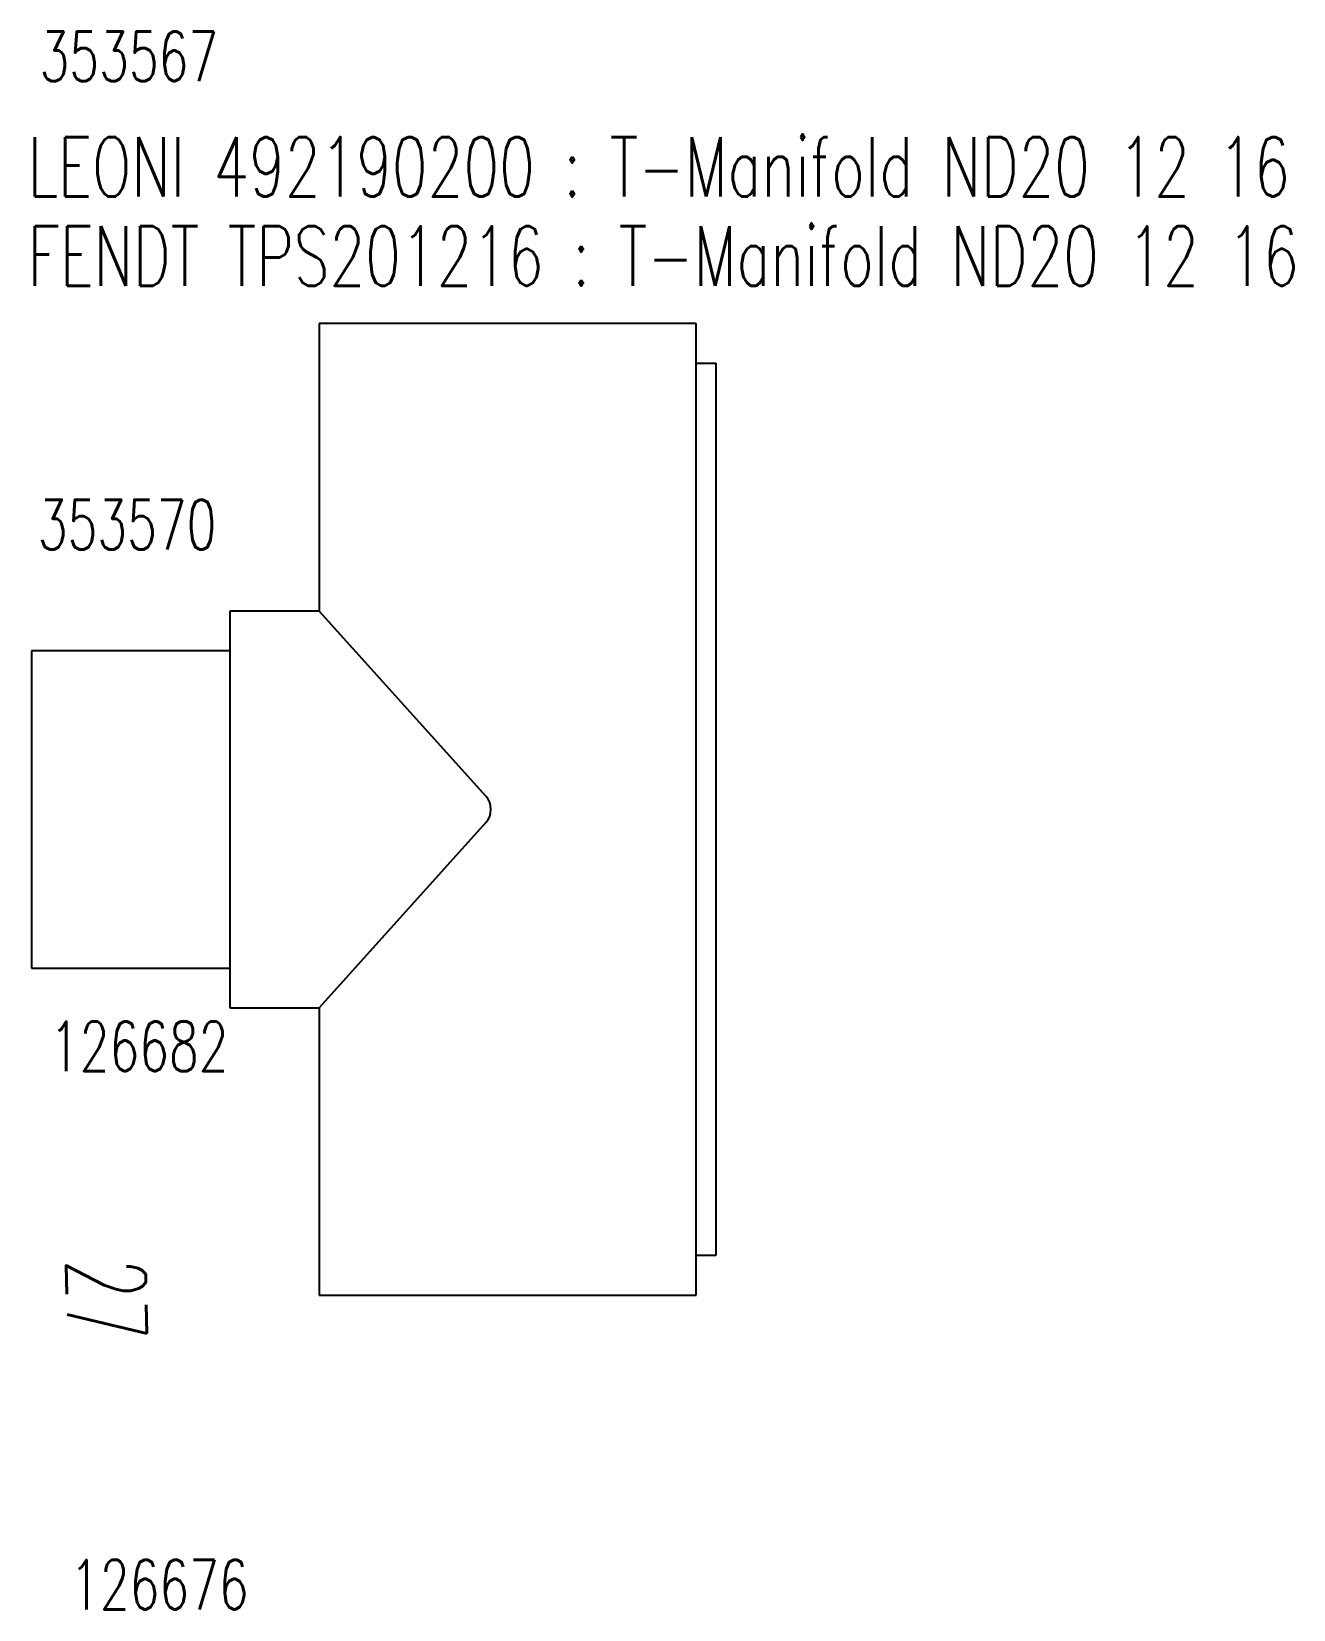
# Model space of a CAD drawing. Header units: millimetres. Extents: x -1 to 4489, y 0 to 1364.
# Drawn here: x 2297.1 to 2360.7, y 431.7 to 511.2 of the extents above; entities that cross this region are included whole.
import ezdxf

# ---------------------------------------------------------------- set-up
doc = ezdxf.new("R2010")
doc.units = ezdxf.units.MM
doc.layers.add('SELECTION', color=7, linetype='Continuous')
doc.styles.add('HS-BUNDLE-DIMENSION', font='ROMANS.SHX', dxfattribs={"width": 0.6, "height": 4})
doc.styles.add('HS-NODE', font='ROMANS.SHX', dxfattribs={"width": 0.7, "height": 2.5})
doc.styles.add('HS-PART-NO', font='ROMANS.SHX', dxfattribs={"width": 0.7, "height": 3})

# ---------------------------------------------------------------- blocks, each defined once
blk = doc.blocks.new('492190200')
at = {"layer": 'SELECTION', "color": 7}
for p, q in [((-22.7033, 11.474), (22.2967, 11.474)), ((-22.7033, 10.474), (-22.7033, 11.474)), ((22.2967, 11.474), (22.2967, 10.474)), ((24.2967, 10.474), (-24.7033, 10.474)), ((-24.7033, 10.474), (-24.7033, -8.526)), ((24.2967, -8.526), (24.2967, 10.474)), ((-10.2033, -8.526), (-0.8733, -0.126)), ((0.4667, -0.126), (9.7967, -8.526)), ((-24.7033, -8.526), (-10.2033, -8.526)), ((-10.2033, -8.526), (-10.2033, -13.026)), ((9.7967, -8.526), (24.2967, -8.526)), ((9.7967, -13.026), (9.7967, -8.526)), ((-10.2033, -13.026), (9.7967, -13.026)), ((-8.2033, -13.026), (-8.2033, -23.026)), ((7.7967, -23.026), (7.7967, -13.026)), ((-8.2033, -23.026), (7.7967, -23.026))]:
    blk.add_line(p, q, dxfattribs=at)
blk.add_arc((-0.2033, -0.866), 0.9999, 47.999, 131.98, dxfattribs=at)

msp = doc.modelspace()

# ---------------------------------------------------------------- block references
at = {"rotation": 270.0000011238745}
msp.add_blockref('492190200', (2320.082, 471.813), dxfattribs=at)

# ---------------------------------------------------------------- texts
at = {"color": 5, "linetype": 'Continuous', "style": 'HS-NODE', "width": 0.7}
for s, p in [('353567', (2297.462, 508.738)), ('353570', (2297.37, 485.127)), ('126682', (2297.981, 458.816)), ('126676', (2298.997, 431.673))]:
    msp.add_text(s, height=2.5, dxfattribs=at).set_placement(p)
at = {"color": 200, "linetype": 'Continuous', "style": 'HS-PART-NO', "width": 0.7}
for s, p in [('LEONI 492190200 : T-Manifold ND20 12 16', (2296.865, 502.917)), ('FENDT TPS201216 : T-Manifold ND20 12 16', (2296.865, 498.417))]:
    msp.add_text(s, height=3, dxfattribs=at).set_placement(p)
at = {"color": 1, "linetype": 'Continuous', "ltscale": 8, "style": 'HS-BUNDLE-DIMENSION', "width": 0.6}
msp.add_text('27', height=4, rotation=271.12531, dxfattribs=at).set_placement((2298.793, 449.322))

doc.saveas('drawing.dxf')
